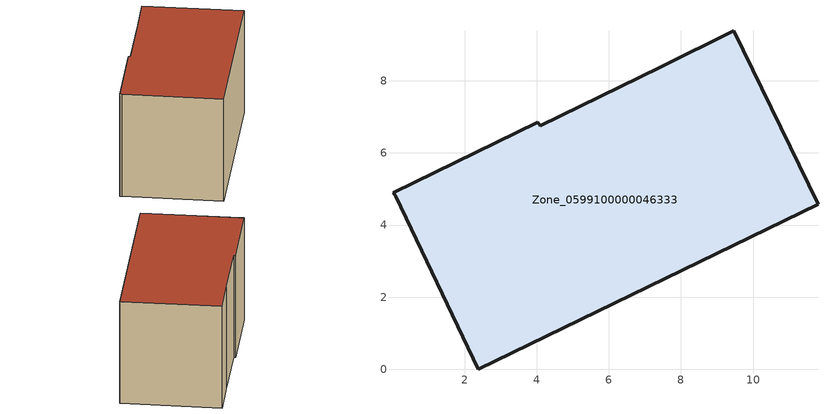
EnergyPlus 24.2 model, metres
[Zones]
Zone_0599100000046333
 floor ground (C_G): 2.38,0 0.09,4.79 0.03,4.89 4.03,6.85 4.1,6.76 7.43,8.38 9.46,9.39 11.8,4.58 z0
 wall outside (C_F): 11.8,4.58 9.46,9.39 7.43,8.38 4.1,6.76 4.03,6.85 0.03,4.89 0.09,4.79 2.38,0 11.8,4.58 z0:5.87
 roof outside (C_R): 0.09,4.79 2.38,0 11.8,4.58 9.46,9.39 7.43,8.38 4.1,6.76 4.03,6.85 0.03,4.89 z5.87
[BUILDING]
Pand.0599100000046333: North Axis=0; Terrain=City; Loads Convergence Tolerance Value=0.04; Temperature Convergence Tolerance Value=0.4; Solar Distribution=FullExterior; Maximum Number of Warmup Days=25; Minimum Number of Warmup Days=1
[Site:Location]
Rotterdam.The.Hague.AP_ZH_NLD Design_Conditions: Latitude=51.96; Longitude=4.45; Time Zone=1; Elevation=-4.5
[SITE:GROUNDTEMPERATURE:BUILDINGSURFACE]
18, 18, 18, 18, 18, 18, 18, 18, 18, 18, 18, 18
[MATERIAL] Thermal Absorptance=0.9; Solar Absorptance=0.7; Visible Absorptance=0.7
Name | Roughness | Thickness | Conductivity | Density | Specific Heat
G.TC.1965-1974 | MediumSmooth | 0.15 | 0.882353 | 540 | 1210
F.TC.1965-1974 | Rough | 0.3 | 0.697674 | 1920 | 840
R.TC.1965-1974 | MediumRough | 0.2 | 0.232558 | 1500 | 1000
[CONSTRUCTION]
C_G: G.TC.1965-1974
C_F: F.TC.1965-1974
C_R: R.TC.1965-1974
[ZONE]
Zone_0599100000046333: Type=1; Multiplier=1; Ceiling Height=Autocalculate; Volume=Autocalculate; Floor Area=autocalculate; Part of Total Floor Area=Yes
[ZONEINFILTRATION:DESIGNFLOWRATE]
Infil_Zone_0599100000046333: Zone or ZoneList or Space or SpaceList=Zone_0599100000046333; Schedule=AlwaysOn; Design Flow Rate Calculation Method=Flow/Area; Flow Rate per Floor Area=0.003; Constant Term Coefficient=1; Temperature Term Coefficient=0; Velocity Term Coefficient=0; Velocity Squared Term Coefficient=0
[HVACTEMPLATE:ZONE:IDEALLOADSAIRSYSTEM]
Zone_0599100000046333: Maximum Heating Supply Air Temperature=50; Minimum Cooling Supply Air Temperature=13; Maximum Heating Supply Air Humidity Ratio=0.0156; Minimum Cooling Supply Air Humidity Ratio=0.0077; Heating Limit=NoLimit; Cooling Limit=NoLimit; Dehumidification Control Type=ConstantSensibleHeatRatio; Cooling Sensible Heat Ratio=0.7; Dehumidification Setpoint=60; Humidification Control Type=None; Humidification Setpoint=30; Outdoor Air Method=None; Outdoor Air Flow Rate per Person=0.00944; Outdoor Air Flow Rate per Zone Floor Area=0; Outdoor Air Flow Rate per Zone=0; Demand Controlled Ventilation Type=None; Outdoor Air Economizer Type=NoEconomizer; Heat Recovery Type=None; Sensible Heat Recovery Effectiveness=0.7; Latent Heat Recovery Effectiveness=0.65
[ZONECONTROL:THERMOSTAT]
ThermostatControl_Zone_0599100000046333: Zone or ZoneList=Zone_0599100000046333; Control Type Schedule=DualSetpointControlType; Control 1=Thermostat_Zone_0599100000046333; Temperature Difference Between Cutout And Setpoint=0
[THERMOSTATSETPOINT:DUALSETPOINT]
Thermostat_Zone_0599100000046333: Heating Setpoint Temperature Schedule=HeatingSetpoint_Zone_0599100000046333; Cooling Setpoint Temperature Schedule=CoolingSetpoint_Zone_0599100000046333
[SCHEDULE:COMPACT]
HeatingSetpoint_Zone_0599100000046333: Through: 12/31, For: AllDays, Until: 24:00, 21
CoolingSetpoint_Zone_0599100000046333: Through: 12/31, For: AllDays, Until: 24:00, 24
DualSetpointControlType: Through: 12/31, For: AllDays, Until: 24:00, 4
AlwaysOn: Through: 12/31, For: AllDays, Until: 24:00, 1
